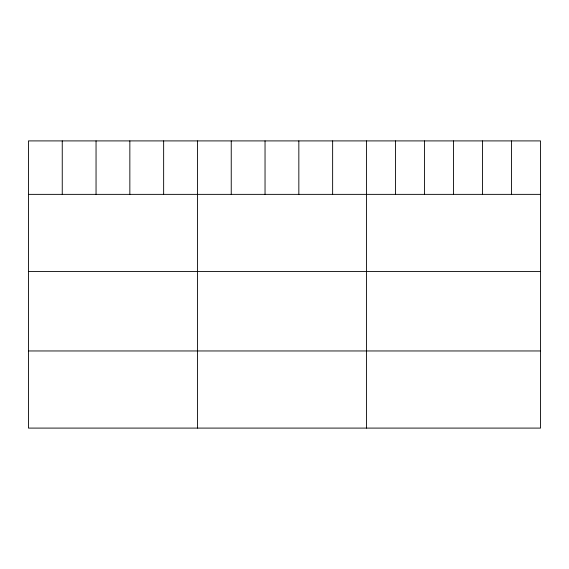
<?xml version="1.0" encoding="UTF-8"?>
<svg xmlns="http://www.w3.org/2000/svg" width="569" height="569" viewBox="0 0 569 569"><rect width="100%" height="100%" fill="white"/><g stroke="black" fill="none" stroke-linecap="round" stroke-linejoin="round"><path stroke-width="0.85" d="M540.55 194.363L540.55 428.094L28.45 428.094L28.45 140.906L540.55 140.906L540.55 194.363L28.45 194.363M28.45 271.491L540.55 271.491M28.45 350.959L540.55 350.959M511.531 140.906L511.531 194.363M482.512 140.906L482.512 194.363M453.493 140.906L453.493 194.363M424.474 140.906L424.474 194.363M395.455 140.906L395.455 194.363M366.436 140.906L366.436 428.094M332.637 140.906L332.637 194.363M298.839 140.906L298.839 194.363M265.04 140.906L265.04 194.363M231.242 140.906L231.242 194.363M197.443 140.906L197.443 428.094M163.644 140.906L163.644 194.363M129.846 140.906L129.846 194.363M96.047 140.906L96.047 194.363M62.249 140.906L62.249 194.363"/></g></svg>
